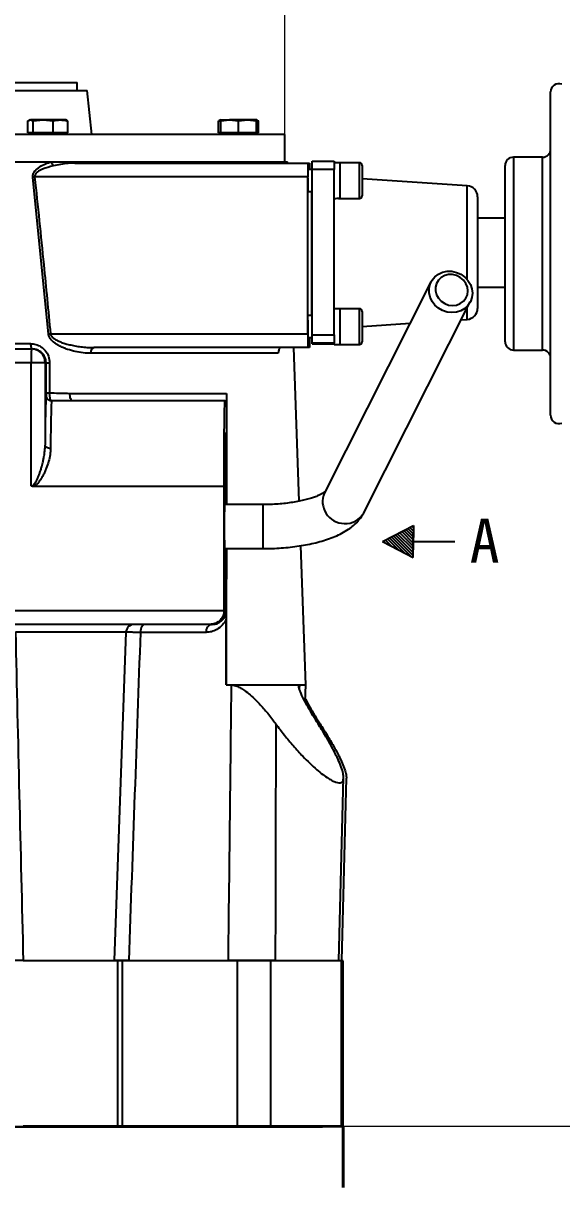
# Model space of a CAD drawing. Header units: millimetres. Extents: x 1663 to 4708, y 540 to 2693.
# Drawn here: x 2621.8 to 2817.3, y 2048.5 to 2470.6 of the extents above; entities that cross this region are included whole.
import ezdxf

# ---------------------------------------------------------------- set-up
doc = ezdxf.new("R2010")
doc.units = ezdxf.units.MM
for name, color, linetype, lineweight in [('AM_5', 3, 'Continuous', 25), ('文字', 7, 'Continuous', 13), ('粗实线', 7, 'Continuous', 40)]:
    doc.layers.add(name, color=color, linetype=linetype, lineweight=lineweight)
doc.layers.add('layer 1', color=7, linetype='Continuous')
doc.styles.add('SLDTEXTSTYLE1', font='txt.shx', dxfattribs={"width": 0.7, "bigfont": 'gbcbig.shx'})
doc.styles.add('STYLE1', font='txt.shx', dxfattribs={"width": 0.8, "height": 3, "bigfont": 'hzdx.shx'})
doc.dimstyles.new('SLDDIMSTYLE12$0', dxfattribs={"dimtxt": 12, "dimasz": 10, "dimexe": 0, "dimexo": 0.0625, "dimgap": 0.875, "dimtad": 1, "dimdec": 1, "dimlfac": 1.8, "dimrnd": 1e-09, "dimzin": 12, "dimdsep": 46, "dimtxsty": 'SLDTEXTSTYLE1', "dimcen": 0.09, "dimdle": 8.16, "dimclrd": 3, "dimclre": 3, "dimadec": 0, "dimazin": 3, "dimtfac": 1, "dimtdec": 1, "dimtofl": 0, "dimtmove": 0, "dimatfit": 3, "dimfxl": 0, "dimfrac": 2, "dimtolj": 1, "dimlwd": 5, "dimlwe": 5, "dimarcsym": 0})

# ---------------------------------------------------------------- blocks, each defined once
blk = doc.blocks.new('*D65')
at = {"layer": 'AM_5', "color": 3, "lineweight": 5, "transparency": 16777216}
blk.add_line((2905.08, 2622.03), (3056.39, 2622.03), dxfattribs=at)
at = {"layer": 'AM_5', "color": 3, "linetype": 'Continuous', "lineweight": 5, "transparency": 16777216}
for p, q in [((3056.39, 2612.03), (3056.39, 2080.15)), ((2737.98, 2070.15), (3056.39, 2070.15))]:
    blk.add_line(p, q, dxfattribs=at)
at = {"layer": 'AM_5', "color": 3, "transparency": 16777216}
for points in [[(3054.72, 2612.03), (3058.06, 2612.03), (3056.39, 2622.03)], [(3054.72, 2080.15), (3058.06, 2080.15), (3056.39, 2070.15)]]:
    blk.add_solid(points, dxfattribs=at)
at = {"layer": 'Defpoints', "color": 0, "transparency": 16777216}
for p in [(2905.02, 2622.03), (2737.91, 2070.15), (3056.39, 2070.15)]:
    blk.add_point(p, dxfattribs=at)
at = {"layer": 'AM_5', "color": 0, "transparency": 16777216, "insert": (3041.8, 2348.71), "char_height": 12, "attachment_point": 5, "rotation": 90, "style": 'SLDTEXTSTYLE1'}
blk.add_mtext('\\A1;{\\H2.28571x;545}', dxfattribs=at)
blk = doc.blocks.new('*D66')
at = {"layer": 'AM_5', "color": 3, "lineweight": 5, "transparency": 16777216}
blk.add_line((2446.7, 2420.4), (2446.7, 2481.9), dxfattribs=at)
at = {"layer": 'AM_5', "color": 3, "linetype": 'Continuous', "lineweight": 5, "transparency": 16777216}
for p, q in [((2456.7, 2481.9), (2706.7, 2481.9)), ((2716.7, 2420.4), (2716.7, 2481.9))]:
    blk.add_line(p, q, dxfattribs=at)
at = {"layer": 'AM_5', "color": 3, "transparency": 16777216}
for points in [[(2456.7, 2483.56), (2456.7, 2480.23), (2446.7, 2481.9)], [(2706.7, 2483.56), (2706.7, 2480.23), (2716.7, 2481.9)]]:
    blk.add_solid(points, dxfattribs=at)
at = {"layer": 'Defpoints', "color": 0, "transparency": 16777216}
for p in [(2716.7, 2481.9), (2446.7, 2420.34), (2716.7, 2420.34)]:
    blk.add_point(p, dxfattribs=at)
at = {"layer": 'AM_5', "color": 0, "transparency": 16777216, "insert": (2581.7, 2496.49), "char_height": 12, "attachment_point": 5, "style": 'SLDTEXTSTYLE1'}
blk.add_mtext('\\A1;{\\H2.28571x;%%C270}', dxfattribs=at)

msp = doc.modelspace()

# ---------------------------------------------------------------- hatches: boundary and pattern name
at = {"layer": 'layer 1'}
h = msp.add_hatch(dxfattribs=at)
h.set_pattern_fill('ANSI31', color=256, scale=0.25, angle=90)
h.set_pattern_definition([(135, (1419.3323, -5626.0397), (-0.56126601, -0.56126601), [])])
h.paths.add_polyline_path([(2763.411, 2288.198), (2752.181, 2282.484), (2763.332, 2276.618), (2763.332, 2282.408)])

# ---------------------------------------------------------------- linework, layer by layer
at = {"color": 7, "linetype": 'Continuous', "lineweight": 25}
for p, q in [((2522.455, 2449.125), (2641.378, 2449.125)), ((2641.378, 2446.207), (2641.378, 2449.125)), ((2581.7, 2446.207), (2645.019, 2446.207)), ((2646.7, 2430.207), (2645.019, 2446.207)), ((2813.236, 2328.249), (2813.236, 2445.68)), ((2623.434, 2435.141), (2624.405, 2435.507)), ((2624.184, 2435.507), (2623.927, 2435.414)), ((2624.184, 2435.507), (2624.405, 2435.507)), ((2624.405, 2435.507), (2625.377, 2435.141)), ((2629.002, 2435.507), (2624.405, 2435.507)), ((2625.377, 2435.141), (2629.002, 2435.507)), ((2629.002, 2435.507), (2632.627, 2435.141)), ((2635.28, 2435.507), (2629.002, 2435.507)), ((2637.184, 2435.507), (2635.28, 2435.507)), ((2637.441, 2435.414), (2637.184, 2435.507)), ((2693.457, 2435.507), (2693.2, 2435.414)), ((2693.457, 2435.141), (2696.707, 2435.507)), ((2693.457, 2435.507), (2696.707, 2435.507)), ((2696.707, 2435.507), (2699.957, 2435.141)), ((2703.207, 2435.507), (2696.707, 2435.507)), ((2699.957, 2435.141), (2703.207, 2435.507)), ((2703.207, 2435.507), (2706.457, 2435.141)), ((2706.457, 2435.507), (2703.207, 2435.507)), ((2706.714, 2435.414), (2706.457, 2435.507)), ((2623.434, 2430.807), (2623.434, 2435.141)), ((2625.377, 2430.807), (2625.377, 2435.141)), ((2632.627, 2430.807), (2632.627, 2435.141)), ((2637.934, 2435.141), (2637.413, 2435.338)), ((2637.934, 2430.807), (2637.934, 2435.141)), ((2693.228, 2435.338), (2692.707, 2435.141)), ((2692.707, 2430.807), (2692.707, 2435.141)), ((2693.457, 2430.807), (2693.457, 2435.141)), ((2699.957, 2430.807), (2699.957, 2435.141)), ((2706.457, 2430.807), (2706.457, 2435.141)), ((2706.686, 2435.338), (2707.207, 2435.141)), ((2707.207, 2430.807), (2707.207, 2435.141)), ((2716.7, 2430.207), (2446.7, 2430.207)), ((2625.377, 2430.807), (2623.434, 2430.807)), ((2624.349, 2430.807), (2624.949, 2430.207)), ((2632.627, 2430.807), (2625.377, 2430.807)), ((2637.934, 2430.807), (2632.627, 2430.807)), ((2636.419, 2430.207), (2637.019, 2430.807)), ((2693.457, 2430.807), (2692.707, 2430.807)), ((2699.957, 2430.807), (2693.457, 2430.807)), ((2693.622, 2430.807), (2694.222, 2430.207)), ((2706.457, 2430.807), (2699.957, 2430.807)), ((2705.692, 2430.207), (2706.292, 2430.807)), ((2707.207, 2430.807), (2706.457, 2430.807)), ((2716.7, 2420.337), (2716.7, 2430.207)), ((2445.717, 2420.337), (2631.947, 2420.337)), ((2631.947, 2420.337), (2639.995, 2420.337)), ((2639.995, 2420.337), (2713.476, 2420.337)), ((2640.562, 2419.837), (2725.124, 2419.837)), ((2713.476, 2420.337), (2717.684, 2420.337)), ((2713.476, 2420.337), (2713.863, 2419.893)), ((2717.702, 2419.837), (2717.684, 2420.337)), ((2725.124, 2419.837), (2725.707, 2419.837)), ((2725.707, 2419.837), (2725.707, 2417.465)), ((2726.7, 2420.483), (2734.7, 2420.483)), ((2726.7, 2417.497), (2726.7, 2420.483)), ((2734.7, 2420.483), (2734.7, 2417.497)), ((2736.8, 2419.905), (2734.7, 2419.905)), ((2743.8, 2419.965), (2736.8, 2419.965)), ((2736.8, 2406.965), (2736.8, 2419.965)), ((2743.8, 2406.965), (2743.8, 2419.965)), ((2744.8, 2418.965), (2744.8, 2407.965)), ((2796.7, 2354.965), (2796.7, 2418.965)), ((2810.236, 2421.965), (2799.7, 2421.965)), ((2799.7, 2421.965), (2799.7, 2351.965)), ((2810.236, 2351.965), (2810.236, 2421.965)), ((2630.932, 2357.767), (2625.267, 2414.767)), ((2725.078, 2414.837), (2625.925, 2414.837)), ((2725.078, 2357.837), (2725.078, 2414.837)), ((2726.7, 2417.465), (2725.174, 2417.465)), ((2734.7, 2417.497), (2726.7, 2417.497)), ((2726.7, 2357.498), (2726.7, 2417.497)), ((2734.7, 2357.498), (2734.7, 2417.497)), ((2782.969, 2411.591), (2744.8, 2414.16)), ((2782.969, 2377.52), (2782.969, 2411.591)), ((2725.174, 2409.465), (2726.7, 2409.465)), ((2726.36, 2409.465), (2726.36, 2364.465)), ((2736.8, 2406.965), (2743.8, 2406.965)), ((2786.7, 2407.6), (2786.7, 2367.079)), ((2796.7, 2399.84), (2786.7, 2399.84)), ((2769.794, 2376.679), (2731.101, 2300.098)), ((2786.7, 2374.84), (2796.7, 2374.84)), ((2745.381, 2292.883), (2784.075, 2369.464)), ((2726.7, 2364.465), (2725.174, 2364.465)), ((2736.8, 2366.905), (2734.7, 2366.905)), ((2743.8, 2366.965), (2736.8, 2366.965)), ((2736.8, 2360.465), (2736.8, 2366.965)), ((2743.8, 2360.465), (2743.8, 2366.965)), ((2744.8, 2365.965), (2744.8, 2360.465)), ((2782.969, 2363.088), (2782.969, 2367.275)), ((2736.8, 2353.965), (2736.8, 2360.465)), ((2743.8, 2353.965), (2743.8, 2360.465)), ((2744.8, 2360.519), (2762.222, 2361.692)), ((2744.8, 2360.465), (2744.8, 2354.965)), ((2780.779, 2362.941), (2782.969, 2363.088)), ((2631.662, 2357.837), (2725.078, 2357.837)), ((2725.174, 2356.465), (2726.7, 2356.465)), ((2725.707, 2356.465), (2725.707, 2352.837)), ((2726.7, 2354.484), (2726.7, 2357.498)), ((2726.7, 2357.498), (2734.7, 2357.498)), ((2734.7, 2357.498), (2734.7, 2354.484)), ((2538.001, 2352.36), (2624.716, 2352.36)), ((2538.936, 2354.29), (2624.423, 2354.29)), ((2624.716, 2352.36), (2625.04, 2352.36)), ((2725.124, 2352.837), (2647.362, 2352.837)), ((2721.989, 2297.071), (2720.041, 2352.837)), ((2725.707, 2352.837), (2725.124, 2352.837)), ((2734.7, 2354.484), (2726.7, 2354.484)), ((2726.7, 2354.196), (2726.7, 2354.484)), ((2726.7, 2354.196), (2734.7, 2354.196)), ((2734.7, 2354.476), (2734.7, 2354.484)), ((2734.7, 2354.025), (2734.7, 2354.476)), ((2734.7, 2354.025), (2736.8, 2354.025)), ((2736.8, 2353.965), (2743.8, 2353.965)), ((2799.7, 2351.965), (2810.236, 2351.965)), ((2624.67, 2347.36), (2537.955, 2347.36)), ((2624.67, 2302.619), (2624.67, 2347.36)), ((2629.716, 2347.36), (2624.67, 2347.36)), ((2629.716, 2347.36), (2629.716, 2317.396)), ((2630.061, 2347.36), (2629.716, 2347.36)), ((2630.057, 2336.444), (2630.061, 2347.36)), ((2714.364, 2350.767), (2646.427, 2350.767)), ((2630.025, 2335.428), (2630.047, 2335.479)), ((2638.7, 2336.233), (2695.541, 2336.233)), ((2631.183, 2333.676), (2631.087, 2333.725)), ((2695.042, 2333.48), (2632.045, 2333.48)), ((2632.047, 2333.479), (2632.045, 2333.48)), ((2695.493, 2333.337), (2695.074, 2333.337)), ((2694.667, 2302.36), (2625.643, 2302.36)), ((2694.667, 2257.36), (2694.667, 2302.36)), ((2708.697, 2295.839), (2694.78, 2295.839)), ((2708.697, 2295.839), (2708.697, 2280.342)), ((2694.787, 2279.839), (2708.697, 2279.839)), ((2708.697, 2280.342), (2708.697, 2279.839)), ((2724.319, 2230.337), (2722.553, 2280.921)), ((2569.162, 2257.36), (2694.667, 2257.36)), ((2694.667, 2257.36), (2695.021, 2257.36)), ((2695.021, 2257.36), (2695.033, 2256.948)), ((2695.128, 2257.36), (2695.462, 2257.36)), ((2695.473, 2252.436), (2695.472, 2254.395)), ((2689.714, 2252.36), (2574.03, 2252.36)), ((2660.964, 2252.36), (2660.965, 2252.36)), ((2690.05, 2252.36), (2689.714, 2252.36)), ((2690.05, 2252.36), (2690.125, 2252.36)), ((2690.374, 2252.36), (2690.125, 2252.36)), ((2695.482, 2230.337), (2695.473, 2252.436)), ((2659.104, 2249.464), (2618.951, 2249.464)), ((2654.944, 2130.337), (2659.104, 2249.464)), ((2688.143, 2249.438), (2664.306, 2249.438)), ((2695.482, 2230.337), (2697.397, 2230.337)), ((2697.397, 2230.337), (2722.031, 2230.337)), ((2722.031, 2230.337), (2721.991, 2228.931)), ((2722.031, 2230.337), (2724.319, 2230.337)), ((2724.158, 2224.179), (2724.319, 2230.337)), ((2729.539, 2216.232), (2729.515, 2215.093)), ((2736.325, 2130.337), (2738.063, 2196.698)), ((2737.38, 2130.337), (2739.113, 2196.501)), ((2656.136, 2130.148), (2621.711, 2130.148)), ((2621.783, 2130.337), (2654.944, 2130.337)), ((2622.103, 2130.337), (2622.103, 2130.148)), ((2638.103, 2130.148), (2638.103, 2130.337)), ((2641.497, 2130.337), (2641.497, 2130.148)), ((2656.136, 2070.148), (2656.136, 2130.148)), ((2657.808, 2130.148), (2656.136, 2130.148)), ((2657.808, 2070.148), (2657.808, 2130.148)), ((2699.522, 2130.148), (2657.808, 2130.148)), ((2660.055, 2130.337), (2696.25, 2130.337)), ((2691.09, 2130.337), (2691.09, 2130.148)), ((2699.522, 2070.148), (2699.522, 2130.148)), ((2711.715, 2130.148), (2699.522, 2130.148)), ((2707.09, 2130.148), (2707.09, 2130.337)), ((2707.487, 2130.148), (2707.487, 2130.337)), ((2711.715, 2070.148), (2711.715, 2130.148)), ((2737.292, 2130.148), (2711.715, 2130.148)), ((2713.275, 2130.337), (2736.325, 2130.337)), ((2736.325, 2130.337), (2737.38, 2130.337)), ((2737.292, 2070.148), (2737.292, 2130.148)), ((2737.915, 2130.148), (2737.292, 2130.148)), ((2737.915, 2070.148), (2737.915, 2130.148)), ((2737.915, 2069.937), (2426.346, 2069.937)), ((2432.357, 2069.937), (2730.357, 2069.937)), ((2656.136, 2070.148), (2621.711, 2070.148)), ((2657.808, 2070.148), (2656.02, 2070.148)), ((2699.522, 2070.148), (2657.808, 2070.148)), ((2711.715, 2070.148), (2699.522, 2070.148)), ((2737.292, 2070.148), (2711.715, 2070.148)), ((2737.915, 2070.148), (2737.292, 2070.148))]:
    msp.add_line(p, q, dxfattribs=at)
at = {"color": 7, "linetype": 'Continuous', "lineweight": 25, "flags": 128}
for points in [[(2625.267, 2414.767), (2625.347, 2414.776), (2625.428, 2414.784), (2625.51, 2414.793), (2625.592, 2414.802), (2625.675, 2414.811), (2625.758, 2414.819), (2625.842, 2414.828), (2625.925, 2414.837)], [(2725.138, 2414.463), (2725.136, 2414.259), (2725.13, 2413.496), (2725.128, 2412.577), (2725.129, 2411.626), (2725.133, 2410.77), (2725.139, 2410.127), (2725.147, 2409.782), (2725.156, 2409.782), (2725.158, 2409.833)], [(2784.813, 2372.587), (2784.629, 2370.986), (2784.085, 2369.483), (2783.206, 2368.148), (2782.035, 2367.044), (2780.625, 2366.221), (2779.042, 2365.718), (2777.361, 2365.559), (2775.66, 2365.751), (2774.018, 2366.286), (2772.513, 2367.138), (2771.215, 2368.268), (2770.184, 2369.622), (2769.468, 2371.137), (2769.102, 2372.743), (2769.102, 2374.364), (2769.468, 2375.925), (2770.184, 2377.352), (2771.215, 2378.579), (2772.513, 2379.549), (2774.018, 2380.215), (2775.66, 2380.548), (2777.361, 2380.531), (2779.042, 2380.165), (2780.625, 2379.468), (2782.035, 2378.471), (2783.206, 2377.222), (2784.085, 2375.779), (2784.629, 2374.21), (2784.813, 2372.587)], [(2783.191, 2373.395), (2783.005, 2374.805), (2782.46, 2376.149), (2781.589, 2377.343), (2780.448, 2378.311), (2779.108, 2378.994), (2777.653, 2379.348), (2776.175, 2379.35), (2774.766, 2379.001), (2773.515, 2378.323), (2772.501, 2377.358), (2771.788, 2376.167), (2771.42, 2374.824), (2771.42, 2373.415), (2771.788, 2372.027), (2772.501, 2370.748), (2773.515, 2369.658), (2774.766, 2368.826), (2776.175, 2368.304), (2777.653, 2368.124), (2779.108, 2368.299), (2780.448, 2368.816), (2781.589, 2369.645), (2782.46, 2370.731), (2783.005, 2372.008), (2783.191, 2373.395)], [(2630.932, 2357.767), (2631.02, 2357.776), (2631.109, 2357.784), (2631.199, 2357.793), (2631.291, 2357.802), (2631.383, 2357.811), (2631.476, 2357.819), (2631.569, 2357.828), (2631.662, 2357.837)], [(2624.423, 2354.29), (2624.438, 2353.91), (2624.476, 2353.546), (2624.534, 2353.212), (2624.611, 2352.921), (2624.704, 2352.682), (2624.809, 2352.505), (2624.922, 2352.396), (2625.04, 2352.36)], [(2646.427, 2350.767), (2646.44, 2351.167), (2646.489, 2351.554), (2646.573, 2351.912), (2646.689, 2352.227), (2646.832, 2352.486), (2646.997, 2352.678), (2647.176, 2352.797), (2647.362, 2352.837)], [(2631.345, 2347.29), (2631.344, 2343.293), (2631.343, 2336.374)], [(2694.667, 2302.36), (2694.678, 2306.069), (2694.692, 2309.654), (2694.709, 2313.083), (2694.729, 2316.326), (2694.752, 2319.355), (2694.777, 2322.145), (2694.804, 2324.671), (2694.834, 2326.912), (2694.865, 2328.849), (2694.898, 2330.464), (2694.932, 2331.744), (2694.967, 2332.678), (2695.002, 2333.257), (2695.038, 2333.478), (2695.074, 2333.337)], [(2695.369, 2295.839), (2695.364, 2298.058), (2695.354, 2301.259), (2695.341, 2304.331), (2695.325, 2307.241), (2695.307, 2309.959), (2695.286, 2312.454), (2695.262, 2314.699), (2695.237, 2316.67), (2695.21, 2318.347), (2695.181, 2319.711), (2695.152, 2320.746), (2695.121, 2321.443), (2695.09, 2321.793), (2695.059, 2321.793), (2695.028, 2321.443), (2694.997, 2320.746), (2694.967, 2319.711), (2694.939, 2318.347), (2694.912, 2316.67), (2694.886, 2314.699), (2694.863, 2312.454), (2694.842, 2309.959), (2694.823, 2307.241), (2694.808, 2304.331), (2694.795, 2301.259), (2694.785, 2298.058), (2694.778, 2294.762), (2694.774, 2291.409), (2694.774, 2288.033), (2694.777, 2284.671), (2694.783, 2281.359), (2694.792, 2278.134), (2694.804, 2275.029), (2694.82, 2272.079), (2694.837, 2269.315), (2694.858, 2266.767), (2694.881, 2264.463), (2694.906, 2262.427), (2694.932, 2260.682), (2694.961, 2259.246), (2694.99, 2258.134), (2695.021, 2257.36), (2695.021, 2257.36)], [(2631.731, 2316.219), (2631.341, 2316.242), (2630.965, 2316.309), (2630.618, 2316.418), (2630.313, 2316.564), (2630.062, 2316.742), (2629.874, 2316.946), (2629.758, 2317.167), (2629.716, 2317.396)], [(2666.037, 2252.36), (2665.705, 2252.304), (2665.385, 2252.139), (2665.089, 2251.87), (2664.829, 2251.508), (2664.613, 2251.067), (2664.45, 2250.562), (2664.347, 2250.012), (2664.306, 2249.438)]]:
    msp.add_lwpolyline(points, dxfattribs=at)
at = {"color": 7, "linetype": 'Continuous', "lineweight": 25}
for centre, radius, start, end in [((2816.236, 2445.68), 3, 70, 180), ((2810.236, 2424.965), 3, 270, 0), ((2636.039, 2421.408), 4.23, 194.6652, 217.79919), ((2640.692, 2420.557), 0.731, 197.46218, 259.73381), ((2860.183, 2416.087), 135.111, 178.40951, 180.53004), ((2743.8, 2418.965), 1, 0, 90), ((2799.7, 2418.965), 3, 90, 180), ((2782.7, 2407.6), 4, 0, 86.14936), ((2743.8, 2407.965), 1, 270, 0), ((2743.8, 2365.965), 1, 0, 90), ((2782.7, 2367.079), 4, 273.85064, 0), ((2881.415, 2360.375), 156.289, 179.11718, 180.93978), ((2860.183, 2356.587), 135.111, 179.46996, 181.59049), ((2759.775, 2348.609), 135.111, 178.40951, 180.53004), ((2624.716, 2347.36), 5, 359.99877, 89.99877), ((2743.8, 2354.965), 1, 270, 0), ((2799.7, 2354.965), 3, 180, 270), ((2810.236, 2348.965), 3, 360, 90), ((2631.107, 2354.762), 7.476, 261.9552, 271.81995), ((3020.815, 2319.712), 391.106, 177.69702, 180.33916), ((2632.047, 2335.479), 2, 179.99619, 241.31823), ((2631.105, 2343.865), 7.495, 261.96506, 271.8197), ((2957.066, 2318.935), 325.346, 177.4377, 180.47835), ((2816.236, 2328.249), 3, 180, 290), ((2738.379, 2296.93), 7.938, 156.47781, 269.00374), ((2738.884, 2296.312), 7.346, 264.97727, 332.17651), ((1744.825, 2278.49), 950.538, 358.72622, 0.081341), ((2690.05, 2257.359), 5, 270.00109, 355.27967), ((2690.125, 2257.359), 5, 270.00121, 359.36581), ((2662.102, 2249.36), 3, 90, 178), ((2690.809, 2249.715), 2.68, 99.33826, 185.94053)]:
    msp.add_arc(centre, radius, start, end, dxfattribs=at)
for centre, start_param, end_param in [((2734.7, 2413.465), 4.712389, 4.9017857), ((2736.8, 2413.465), 4.6181162, 4.712389)]:
    msp.add_ellipse(centre, major_axis=(11.154, 0), ratio=0.5773503, start_param=start_param, end_param=end_param, dxfattribs=at)
for points, knots in [([(2632.627, 2435.141), (2632.65, 2435.147), (2633.525, 2435.372), (2634.414, 2435.44), (2635.28, 2435.507)], [0, 0, 0, 0, 0.0269953, 1, 1, 1, 1]), ([(2635.28, 2435.507), (2635.945, 2435.467), (2636.835, 2435.413), (2637.712, 2435.196), (2637.934, 2435.141)], [0, 0, 0, 0, 0.7469333, 1, 1, 1, 1]), ([(2693.457, 2435.507), (2693.457, 2435.44), (2693.457, 2435.372), (2693.457, 2435.147), (2693.457, 2435.141)], [0, 0, 0, 0, 0.97300478, 1, 1, 1, 1]), ([(2706.457, 2435.141), (2706.457, 2435.147), (2706.457, 2435.372), (2706.457, 2435.44), (2706.457, 2435.507)], [0, 0, 0, 0, 0.0269953, 1, 1, 1, 1]), ([(2692.707, 2435.141), (2692.928, 2435.205), (2693.177, 2435.277), (2693.429, 2435.302), (2693.457, 2435.305)], [0, 0, 0, 0, 0.8897008, 1, 1, 1, 1]), ([(2625.267, 2414.767), (2625.261, 2414.968), (2625.247, 2415.376), (2625.412, 2415.958), (2625.682, 2416.499), (2626.13, 2417.116), (2626.84, 2417.807), (2628.099, 2418.704), (2629.825, 2419.592), (2631.242, 2420.09), (2631.947, 2420.337)], [0, 0, 0, 0, 0.0618743, 0.1258885, 0.1858688, 0.2517245, 0.3674616, 0.5021894, 0.7522187, 1, 1, 1, 1]), ([(2632.697, 2418.816), (2631.366, 2418.472), (2629.367, 2417.957), (2627.186, 2416.859), (2626.252, 2416.021), (2625.965, 2415.451), (2625.903, 2415.093), (2625.918, 2414.922), (2625.925, 2414.837)], [0, 0, 0, 0, 0.4986372, 0.7486356, 0.8737899, 0.9399385, 0.9701851, 1, 1, 1, 1]), ([(2640.562, 2419.837), (2639.697, 2419.822), (2637.919, 2419.791), (2635.349, 2419.419), (2633.573, 2419.015), (2632.697, 2418.816)], [0, 0, 0, 0, 0.3242836, 0.6667767, 1, 1, 1, 1]), ([(2625.925, 2414.837), (2627.036, 2404.201), (2629.019, 2385.208), (2630.855, 2366.201), (2631.662, 2357.837)], [0, 0, 0, 0, 0.5599996, 1, 1, 1, 1]), ([(2646.427, 2350.767), (2645.483, 2350.8), (2643.573, 2350.865), (2640.706, 2351.361), (2638.318, 2352.015), (2636.445, 2352.717), (2635.062, 2353.352), (2633.824, 2354.059), (2632.786, 2354.809), (2632.065, 2355.49), (2631.583, 2356.092), (2631.266, 2356.612), (2631.026, 2357.167), (2630.962, 2357.571), (2630.932, 2357.767)], [0, 0, 0, 0, 0.1648912, 0.3334071, 0.4970868, 0.5820765, 0.6667558, 0.7483103, 0.8150449, 0.8736893, 0.9065695, 0.9368248, 0.9693556, 1, 1, 1, 1]), ([(2631.662, 2357.837), (2631.703, 2357.671), (2631.791, 2357.313), (2632.117, 2356.859), (2632.52, 2356.453), (2633.233, 2355.902), (2634.305, 2355.312), (2635.735, 2354.723), (2637.299, 2354.212), (2639.091, 2353.747), (2641.083, 2353.354), (2643.24, 2353.054), (2645.336, 2352.87), (2646.729, 2352.848), (2647.362, 2352.837)], [0, 0, 0, 0, 0.0284929, 0.0614136, 0.0927277, 0.125834, 0.2152842, 0.3024404, 0.3936479, 0.5015409, 0.6261639, 0.750527, 0.8866216, 1, 1, 1, 1]), ([(2624.423, 2354.29), (2625.085, 2354.234), (2626.409, 2354.122), (2628.246, 2353.237), (2629.861, 2351.805), (2631.092, 2349.764), (2631.26, 2348.115), (2631.345, 2347.29)], [0, 0, 0, 0, 0.1865226, 0.3732572, 0.5600568, 0.779625, 1, 1, 1, 1]), ([(2630.061, 2347.36), (2630.041, 2347.702), (2630, 2348.393), (2629.674, 2349.366), (2629.177, 2350.255), (2628.309, 2351.25), (2626.917, 2352.158), (2625.666, 2352.292), (2625.04, 2352.36)], [0, 0, 0, 0, 0.124139, 0.2508584, 0.3709807, 0.5010025, 0.7503453, 1, 1, 1, 1]), ([(2715.307, 2352.837), (2715.121, 2352.781), (2714.863, 2352.702), (2714.587, 2352.2), (2714.451, 2351.775), (2714.381, 2351.291), (2714.364, 2351.014), (2714.364, 2350.868), (2714.363, 2350.837)], [0, 0, 0, 0, 0.4360044, 0.6068669, 0.8182515, 0.9055469, 0.9802934, 1, 1, 1, 1]), ([(2714.363, 2350.837), (2714.363, 2350.824), (2714.363, 2350.801), (2714.364, 2350.778), (2714.364, 2350.767)], [0, 0, 0, 0, 0.5599173, 1, 1, 1, 1]), ([(2630.057, 2336.444), (2630.057, 2336.404), (2630.057, 2336.251), (2630.056, 2335.985), (2630.054, 2335.706), (2630.051, 2335.514), (2630.049, 2335.491), (2630.047, 2335.479)], [0, 0, 0, 0, 0.0747989, 0.2894004, 0.5203169, 0.7603016, 1, 1, 1, 1]), ([(2631.343, 2336.374), (2631.644, 2336.372), (2634.123, 2336.362), (2636.559, 2336.293), (2638.7, 2336.233)], [0, 0, 0, 0, 0.1212738, 1, 1, 1, 1]), ([(2632.047, 2333.479), (2631.963, 2333.515), (2631.795, 2333.586), (2631.572, 2334.168), (2631.415, 2335.006), (2631.352, 2335.798), (2631.345, 2336.255), (2631.343, 2336.374)], [0, 0, 0, 0, 0.2331196, 0.469709, 0.7023827, 0.9227288, 1, 1, 1, 1]), ([(2639.543, 2333.48), (2639.522, 2333.488), (2639.365, 2333.545), (2639.113, 2333.969), (2638.843, 2334.711), (2638.723, 2335.508), (2638.701, 2336.027), (2638.7, 2336.213), (2638.7, 2336.233)], [0, 0, 0, 0, 0.0417824, 0.3112929, 0.5808216, 0.8503876, 0.9841219, 1, 1, 1, 1]), ([(2695.541, 2336.233), (2695.541, 2336.026), (2695.54, 2335.562), (2695.535, 2334.838), (2695.525, 2334.035), (2695.511, 2333.452), (2695.499, 2333.374), (2695.493, 2333.337)], [0, 0, 0, 0, 0.09698165, 0.21837488, 0.40381295, 0.71572262, 1, 1, 1, 1]), ([(2695.541, 2336.233), (2695.541, 2335.267), (2695.533, 2321.804), (2695.525, 2308.339), (2695.519, 2295.839)], [0, 0, 0, 0, 0.0716831, 1, 1, 1, 1]), ([(2632.046, 2333.507), (2631.864, 2333.509), (2631.499, 2333.512), (2631.181, 2333.679), (2631.021, 2333.763)], [0, 0, 0, 0, 0.5011917, 1, 1, 1, 1]), ([(2624.67, 2302.619), (2624.748, 2302.625), (2624.909, 2302.638), (2625.147, 2302.733), (2625.384, 2302.881), (2625.653, 2303.116), (2625.951, 2303.461), (2626.368, 2304.068), (2626.843, 2304.96), (2627.335, 2306.087), (2627.766, 2307.242), (2628.158, 2308.427), (2628.576, 2309.85), (2628.947, 2311.335), (2629.272, 2312.926), (2629.511, 2314.42), (2629.678, 2315.952), (2629.704, 2316.934), (2629.716, 2317.396)], [0, 0, 0, 0, 0.0136753, 0.0283347, 0.0446442, 0.063092, 0.0916187, 0.1256831, 0.1943898, 0.272673, 0.3475162, 0.4179173, 0.5005439, 0.6202317, 0.7021522, 0.805892, 0.9084745, 1, 1, 1, 1]), ([(2631.731, 2316.219), (2631.686, 2315.46), (2631.594, 2313.915), (2631.01, 2311.498), (2630.307, 2309.433), (2629.615, 2307.79), (2629.039, 2306.589), (2628.498, 2305.605), (2628.021, 2304.832), (2627.632, 2304.26), (2627.126, 2303.603), (2626.515, 2302.908), (2625.912, 2302.529), (2625.643, 2302.36)], [0, 0, 0, 0, 0.1628704, 0.3314217, 0.4993427, 0.5864084, 0.6692955, 0.7482557, 0.7935025, 0.8354185, 0.8741145, 0.9437361, 1, 1, 1, 1]), ([(2625.643, 2302.36), (2625.466, 2302.369), (2625.123, 2302.387), (2624.817, 2302.544), (2624.67, 2302.619)], [0, 0, 0, 0, 0.5173094, 1, 1, 1, 1]), ([(2731.364, 2300.516), (2731.351, 2300.502), (2731.324, 2300.472), (2730.986, 2300.199), (2730.384, 2299.815), (2729.487, 2299.343), (2728.294, 2298.822), (2726.805, 2298.283), (2725.036, 2297.753), (2723.01, 2297.256), (2720.757, 2296.812), (2718.313, 2296.437), (2715.717, 2296.144), (2713.009, 2295.943), (2710.651, 2295.851), (2709.208, 2295.842), (2708.697, 2295.839)], [0, 0, 0, 0, 0.0556007, 0.1175996, 0.1816185, 0.2485451, 0.3186214, 0.3916987, 0.4674189, 0.5453435, 0.6250341, 0.7060929, 0.7881762, 0.870992, 0.9542914, 1, 1, 1, 1]), ([(2708.697, 2279.839), (2709.286, 2279.843), (2710.991, 2279.852), (2713.804, 2279.96), (2717.102, 2280.2), (2720.338, 2280.561), (2723.492, 2281.041), (2726.544, 2281.643), (2729.482, 2282.37), (2732.292, 2283.232), (2734.969, 2284.245), (2737.503, 2285.434), (2739.751, 2286.766), (2741.661, 2288.203), (2743.199, 2289.687), (2744.452, 2291.221), (2745.081, 2292.347), (2745.381, 2292.883)], [0, 0, 0, 0, 0.0366671, 0.1060486, 0.1755607, 0.2453273, 0.3155136, 0.3863198, 0.4580008, 0.5308883, 0.6054043, 0.6820112, 0.7608919, 0.8289208, 0.8909804, 0.9480556, 1, 1, 1, 1]), ([(2695.51, 2279.839), (2695.504, 2270.68), (2695.495, 2254.18), (2695.486, 2237.678), (2695.482, 2230.337)], [0, 0, 0, 0, 0.5551447, 1, 1, 1, 1]), ([(2695.472, 2254.395), (2695.421, 2254.275), (2695.065, 2253.44), (2694.007, 2251.867), (2692.214, 2250.449), (2690.154, 2249.587), (2688.814, 2249.488), (2688.143, 2249.438)], [0, 0, 0, 0, 0.0337971, 0.235287, 0.5281119, 0.7639848, 1, 1, 1, 1]), ([(2694.667, 2257.36), (2694.628, 2256.892), (2694.543, 2255.885), (2693.871, 2254.509), (2692.785, 2253.323), (2691.342, 2252.513), (2690.253, 2252.41), (2689.714, 2252.36)], [0, 0, 0, 0, 0.1467542, 0.3161257, 0.5102478, 0.7577933, 1, 1, 1, 1]), ([(2690.374, 2252.36), (2690.799, 2252.39), (2691.655, 2252.451), (2692.959, 2252.977), (2694.097, 2253.835), (2694.929, 2255.01), (2695.329, 2256.09), (2695.452, 2256.878), (2695.46, 2257.244), (2695.462, 2257.36)], [0, 0, 0, 0, 0.2040841, 0.4113686, 0.6566171, 0.8118705, 0.9143162, 0.9730822, 1, 1, 1, 1]), ([(2695.125, 2257.304), (2695.126, 2257.314), (2695.127, 2257.332), (2695.128, 2257.351), (2695.128, 2257.36)], [0, 0, 0, 0, 0.56000001, 1, 1, 1, 1]), ([(2695.462, 2257.36), (2695.462, 2257.356), (2695.465, 2256.923), (2695.471, 2255.967), (2695.472, 2254.9), (2695.472, 2254.395)], [0, 0, 0, 0, 0.0044043, 0.5287077, 1, 1, 1, 1]), ([(2618.951, 2249.464), (2619.4, 2229.849), (2620.309, 2190.14), (2621.288, 2150.431), (2621.783, 2130.337)], [0, 0, 0, 0, 0.4939776, 1, 1, 1, 1]), ([(2664.306, 2249.438), (2663.545, 2249.443), (2662.12, 2249.453), (2660.497, 2249.462), (2659.499, 2249.468), (2659.168, 2249.469), (2659.107, 2249.47)], [0, 0, 0, 0, 0.3398789, 0.6361838, 0.9324882, 1, 1, 1, 1]), ([(2664.306, 2249.438), (2663.612, 2229.837), (2662.206, 2190.137), (2660.778, 2150.437), (2660.055, 2130.337)], [0, 0, 0, 0, 0.4937145, 1, 1, 1, 1]), ([(2696.25, 2130.337), (2696.478, 2150.419), (2696.857, 2183.753), (2697.243, 2217.086), (2697.397, 2230.337)], [0, 0, 0, 0, 0.6024708, 1, 1, 1, 1]), ([(2697.397, 2230.337), (2698.041, 2230.248), (2699.081, 2230.104), (2700.732, 2229.258), (2702.342, 2228.223), (2704.187, 2226.753), (2706.647, 2224.453), (2709.42, 2221.442), (2711.8, 2218.495), (2713.102, 2216.736), (2713.474, 2216.232)], [0, 0, 0, 0, 0.1281278, 0.2070687, 0.2861351, 0.404738, 0.5235866, 0.7217864, 0.9203618, 1, 1, 1, 1]), ([(2728.801, 2216.232), (2728.155, 2217.266), (2726.86, 2219.337), (2725.129, 2222.325), (2723.561, 2225.245), (2722.5, 2227.5), (2721.95, 2228.994), (2721.684, 2230.049), (2721.9, 2230.229), (2722.031, 2230.337)], [0, 0, 0, 0, 0.1638594, 0.3281213, 0.4914407, 0.6743603, 0.7670388, 0.8595026, 1, 1, 1, 1]), ([(2724.188, 2225.335), (2724.27, 2225.173), (2724.871, 2223.979), (2726.328, 2221.426), (2728.095, 2218.496), (2729.218, 2216.736), (2729.539, 2216.232)], [0, 0, 0, 0, 0.0611819, 0.4517535, 0.8430653, 1, 1, 1, 1]), ([(2713.474, 2216.232), (2713.45, 2207.683), (2713.368, 2179.051), (2713.313, 2150.42), (2713.275, 2130.337)], [0, 0, 0, 0, 0.2985989, 1, 1, 1, 1]), ([(2713.474, 2216.232), (2714.492, 2214.871), (2716.53, 2212.145), (2719.819, 2208.187), (2722.931, 2204.755), (2725.795, 2201.879), (2728.23, 2199.654), (2730.51, 2197.796), (2732.411, 2196.457), (2734.005, 2195.545), (2735.295, 2194.994), (2736.375, 2194.774), (2737.187, 2194.883), (2737.717, 2195.295), (2738.046, 2196.009), (2738.1, 2197.112), (2737.8, 2198.841), (2737.032, 2201.156), (2735.525, 2204.592), (2733.236, 2208.944), (2730.78, 2213.089), (2729.232, 2215.548), (2728.801, 2216.232)], [0, 0, 0, 0, 0.07048174, 0.1411253, 0.21143973, 0.26200204, 0.31251096, 0.35557569, 0.39856961, 0.430653, 0.46270625, 0.49496022, 0.52721077, 0.55643206, 0.58567283, 0.62539722, 0.66518161, 0.72321756, 0.7813627, 0.87292827, 0.96465682, 1, 1, 1, 1]), ([(2729.539, 2216.232), (2730.402, 2214.871), (2732.13, 2212.145), (2734.449, 2208.186), (2736.285, 2204.756), (2737.642, 2201.877), (2738.506, 2199.661), (2739.039, 2197.815), (2739.08, 2196.929), (2739.1, 2196.501)], [0, 0, 0, 0, 0.1781523, 0.3567136, 0.534443, 0.6622462, 0.7899145, 0.8987665, 1, 1, 1, 1]), ([(2621.783, 2130.337), (2621.369, 2130.337), (2620.542, 2130.337), (2618.858, 2130.337), (2616.899, 2130.337), (2614.694, 2130.337), (2612.31, 2130.337), (2609.317, 2130.337), (2607.131, 2130.337), (2605.789, 2130.337)], [0, 0, 0, 0, 0.1317289, 0.2634574, 0.395189, 0.5269206, 0.6586019, 0.7902834, 1, 1, 1, 1]), ([(2660.055, 2130.337), (2659.378, 2130.337), (2658.023, 2130.337), (2656.382, 2130.337), (2655.345, 2130.337), (2654.989, 2130.337), (2654.944, 2130.337)], [0, 0, 0, 0, 0.3178625, 0.6357238, 0.9535937, 1, 1, 1, 1]), ([(2713.275, 2130.337), (2712.462, 2130.337), (2710.837, 2130.337), (2708.297, 2130.337), (2705.774, 2130.337), (2703.322, 2130.337), (2701.03, 2130.337), (2698.501, 2130.337), (2697.107, 2130.337), (2696.25, 2130.337)], [0, 0, 0, 0, 0.1317356, 0.263471, 0.3952082, 0.5269452, 0.6586541, 0.790363, 1, 1, 1, 1])]:
    msp.add_open_spline(points, degree=3, knots=knots, dxfattribs=at)
at = {"layer": 'layer 1'}
for p, q in [((2752.181, 2282.484), (2763.411, 2288.198)), ((2763.411, 2288.198), (2763.292, 2279.466)), ((2763.332, 2276.618), (2763.332, 2285.35)), ((2752.181, 2282.484), (2763.332, 2276.618)), ((2763.332, 2282.408), (2778.438, 2282.408))]:
    msp.add_line(p, q, dxfattribs=at)
at = {"layer": '粗实线', "linetype": 'ByBlock'}
msp.add_line((2737.915, 2070.148), (2737.915, 2047.937), dxfattribs=at)

# ---------------------------------------------------------------- texts
at = {"layer": '文字', "insert": (2789.274, 2282.703), "char_height": 16, "width": 240, "attachment_point": 5, "style": 'STYLE1'}
msp.add_mtext('\\pt176;{\\fSimSun|b0|i0|c134|p2;\\W1;A}', dxfattribs=at)

# ---------------------------------------------------------------- dimensions: what is measured, and where the dimension line sits
at = {"layer": 'AM_5'}
dim = msp.add_linear_dim(base=(3056.391, 2070.148), p1=(2905.018, 2622.025), p2=(2737.915, 2070.148), angle=90, text='{\\H2.28571x;545}', dimstyle='SLDDIMSTYLE12$0', override={"dimlfac": 1}, dxfattribs=at)
dim.commit()
dim.dimension.update_dxf_attribs({"geometry": '*D65', "text_midpoint": (3056.391, 2348.713), "dimtype": 160})
dim = msp.add_linear_dim(base=(2716.7, 2481.897), p1=(2446.7, 2420.337), p2=(2716.7, 2420.337), text='{\\H2.28571x;%%C270}', dimstyle='SLDDIMSTYLE12$0', override={"dimlfac": 1}, dxfattribs=at)
dim.commit()
dim.dimension.update_dxf_attribs({"geometry": '*D66', "text_midpoint": (2581.7, 2496.486)})

doc.saveas('drawing.dxf')
